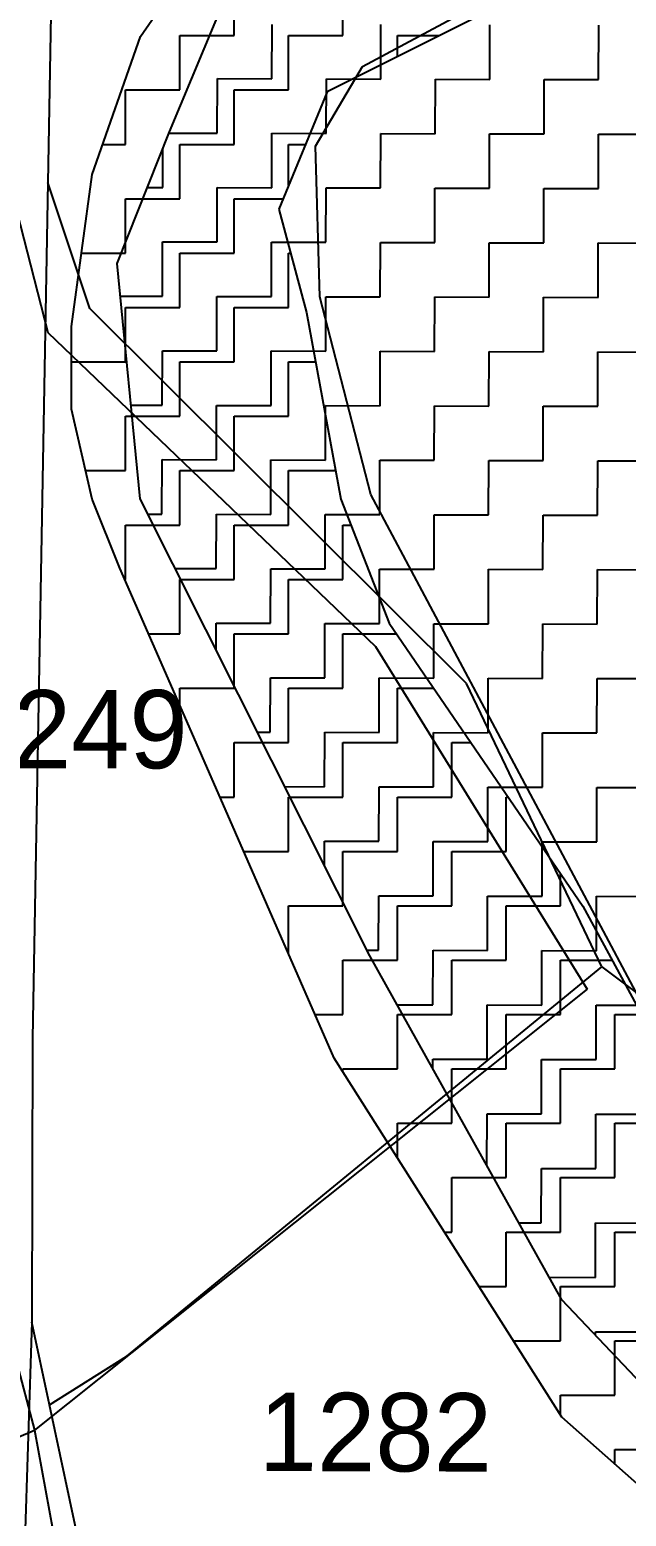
# Model space of a CAD drawing. Header units: metres. Extents: x 291362 to 296970, y 2012513 to 2016467.
# Drawn here: x 293827.8 to 293897.8, y 2013563 to 2013737.5 of the extents above; entities that cross this region are included whole.
import ezdxf
from ezdxf.enums import TextEntityAlignment as Align

# ---------------------------------------------------------------- set-up
doc = ezdxf.new("R2010")
doc.units = ezdxf.units.M
for name, color, linetype in [('OFF', 1, 'Continuous'), ('POLY_HATCH', 12, 'Continuous'), ('POLY_PARCEL', 6, 'Continuous'), ('TEXT_PARCEL', 7, 'Continuous')]:
    doc.layers.add(name, color=color, linetype=linetype)
doc.styles.add('TEXT_MAP', font='')
doc.styles.get('TEXT_MAP').set_extended_font_data('Kruti Dev 050')

msp = doc.modelspace()

# ---------------------------------------------------------------- linework, layer by layer
at = {"layer": 'OFF'}
for p, q in [((293830.51, 2013752.15), (293829.92, 2013719.52)), ((293829.92, 2013719.52), (293828.11, 2013619.12)), ((293828.11, 2013619.12), (293828.02, 2013585.78)), ((293828.02, 2013585.78), (293826.88, 2013549.63))]:
    msp.add_line(p, q, dxfattribs=at)
at = {"layer": 'POLY_HATCH'}
for p, q in [((293844.18, 2013725.49), (293856.41, 2013754.73)), ((293840.8, 2013736.66), (293849.72, 2013749.62)), ((293866.85, 2013733.16), (293881.24, 2013740.86)), ((293880.51, 2013739.09), (293862.68, 2013730.18)), ((293835.13, 2013720.46), (293840.8, 2013736.66)), ((293861.3, 2013723.79), (293866.85, 2013733.16)), ((293862.68, 2013730.18), (293857.01, 2013716.41)), ((293838.06, 2013710.04), (293844.18, 2013725.49)), ((293861.81, 2013706.12), (293861.3, 2013723.79)), ((293832.7, 2013702.64), (293835.13, 2013720.46)), ((293857.01, 2013716.41), (293860.25, 2013704.26)), ((293840.75, 2013682.42), (293838.06, 2013710.04)), ((293867.83, 2013682.91), (293861.81, 2013706.12)), ((293860.25, 2013704.26), (293864.3, 2013682.39)), ((293832.7, 2013692.92), (293832.7, 2013702.64)), ((293835.13, 2013682.39), (293832.7, 2013692.92)), ((293838.37, 2013674.29), (293835.13, 2013682.39)), ((293867.69, 2013628.78), (293840.75, 2013682.42)), ((293864.3, 2013682.39), (293869.98, 2013667.81)), ((293884.33, 2013651.94), (293867.83, 2013682.91)), ((293844.04, 2013661.33), (293838.37, 2013674.29)), ((293869.98, 2013667.81), (293892.67, 2013634.6)), ((293863.49, 2013616.78), (293844.04, 2013661.33)), ((293900.82, 2013620.97), (293884.33, 2013651.94)), ((293892.67, 2013634.6), (293903.21, 2013615.16)), ((293890.24, 2013588.41), (293867.69, 2013628.78)), ((293890.24, 2013574.66), (293863.49, 2013616.78)), ((293911.73, 2013565.71), (293890.24, 2013588.41)), ((293904.83, 2013561.7), (293890.24, 2013574.66))]:
    msp.add_line(p, q, dxfattribs=at)
at = {"layer": 'POLY_HATCH', "linetype": 'Continuous'}
for p, q in [((293851.78, 2013736.77), (293851.78, 2013743.15)), ((293864.54, 2013736.77), (293864.54, 2013743.15)), ((293856.21, 2013731.7), (293856.23, 2013738.09)), ((293868.99, 2013731.67), (293869, 2013738.06)), ((293881.76, 2013731.63), (293881.78, 2013738.02)), ((293894.54, 2013731.6), (293894.56, 2013737.99)), ((293845.4, 2013736.77), (293851.78, 2013736.77)), ((293845.4, 2013730.39), (293845.4, 2013736.77)), ((293858.16, 2013736.77), (293864.54, 2013736.77)), ((293858.16, 2013730.39), (293858.16, 2013736.77)), ((293870.93, 2013736.77), (293875.87, 2013736.77)), ((293870.93, 2013734.3), (293870.93, 2013736.77)), ((293849.8, 2013725.33), (293849.82, 2013731.72)), ((293849.82, 2013731.72), (293856.21, 2013731.7)), ((293862.58, 2013725.3), (293862.6, 2013731.68)), ((293862.6, 2013731.68), (293868.99, 2013731.67)), ((293875.36, 2013725.26), (293875.38, 2013731.65)), ((293875.38, 2013731.65), (293881.76, 2013731.63)), ((293888.14, 2013725.23), (293888.15, 2013731.62)), ((293888.15, 2013731.62), (293894.54, 2013731.6)), ((293839.02, 2013730.39), (293845.4, 2013730.39)), ((293839.02, 2013724.01), (293839.02, 2013730.39)), ((293851.78, 2013730.39), (293858.16, 2013730.39)), ((293851.78, 2013724.01), (293851.78, 2013730.39)), ((293836.37, 2013724.01), (293839.02, 2013724.01)), ((293844.12, 2013725.34), (293849.8, 2013725.33)), ((293845.4, 2013724.01), (293851.78, 2013724.01)), ((293845.4, 2013717.63), (293845.4, 2013724.01)), ((293856.18, 2013718.92), (293856.19, 2013725.31)), ((293856.19, 2013725.31), (293862.58, 2013725.3)), ((293858.16, 2013724.01), (293860.14, 2013724.01)), ((293858.16, 2013719.2), (293858.16, 2013724.01)), ((293868.95, 2013718.89), (293868.97, 2013725.28)), ((293868.97, 2013725.28), (293875.36, 2013725.26)), ((293881.73, 2013718.86), (293881.75, 2013725.25)), ((293881.75, 2013725.25), (293888.14, 2013725.23)), ((293894.51, 2013718.82), (293894.53, 2013725.21)), ((293894.53, 2013725.21), (293900.91, 2013725.2)), ((293843.4, 2013718.96), (293843.41, 2013723.55)), ((293841.59, 2013718.96), (293843.4, 2013718.96)), ((293849.77, 2013712.55), (293849.79, 2013718.94)), ((293849.79, 2013718.94), (293856.18, 2013718.92)), ((293862.55, 2013712.52), (293862.57, 2013718.91)), ((293862.57, 2013718.91), (293868.95, 2013718.89)), ((293875.33, 2013712.49), (293875.34, 2013718.87)), ((293875.34, 2013718.87), (293881.73, 2013718.86)), ((293888.1, 2013712.45), (293888.12, 2013718.84)), ((293888.12, 2013718.84), (293894.51, 2013718.82)), ((293839.02, 2013717.63), (293845.4, 2013717.63)), ((293839.02, 2013711.24), (293839.02, 2013717.63)), ((293851.78, 2013717.63), (293857.51, 2013717.63)), ((293851.78, 2013711.24), (293851.78, 2013717.63)), ((293843.37, 2013706.18), (293843.38, 2013712.57)), ((293843.38, 2013712.57), (293849.77, 2013712.55)), ((293856.14, 2013706.15), (293856.16, 2013712.53)), ((293856.16, 2013712.53), (293862.55, 2013712.52)), ((293868.92, 2013706.11), (293868.94, 2013712.5)), ((293868.94, 2013712.5), (293875.33, 2013712.49)), ((293881.7, 2013706.08), (293881.71, 2013712.47)), ((293881.71, 2013712.47), (293888.1, 2013712.45)), ((293894.48, 2013706.05), (293894.49, 2013712.44)), ((293894.49, 2013712.44), (293900.88, 2013712.42)), ((293833.87, 2013711.24), (293839.02, 2013711.24)), ((293845.4, 2013711.24), (293851.78, 2013711.24)), ((293845.4, 2013704.86), (293845.4, 2013711.24)), ((293858.16, 2013711.24), (293858.39, 2013711.24)), ((293858.16, 2013704.86), (293858.16, 2013711.24)), ((293838.44, 2013706.19), (293843.37, 2013706.18)), ((293839.02, 2013704.86), (293845.4, 2013704.86)), ((293839.02, 2013698.48), (293839.02, 2013704.86)), ((293849.74, 2013699.77), (293849.75, 2013706.16)), ((293849.75, 2013706.16), (293856.14, 2013706.15)), ((293851.78, 2013704.86), (293858.16, 2013704.86)), ((293851.78, 2013698.48), (293851.78, 2013704.86)), ((293862.52, 2013699.74), (293862.53, 2013706.13)), ((293862.53, 2013706.13), (293868.92, 2013706.11)), ((293875.29, 2013699.71), (293875.31, 2013706.1)), ((293875.31, 2013706.1), (293881.7, 2013706.08)), ((293888.07, 2013699.67), (293888.09, 2013706.06)), ((293888.09, 2013706.06), (293894.48, 2013706.05)), ((293843.33, 2013693.4), (293843.35, 2013699.79)), ((293843.35, 2013699.79), (293849.74, 2013699.77)), ((293856.11, 2013693.37), (293856.13, 2013699.76)), ((293856.13, 2013699.76), (293862.52, 2013699.74)), ((293868.89, 2013693.34), (293868.9, 2013699.72)), ((293868.9, 2013699.72), (293875.29, 2013699.71)), ((293881.67, 2013693.3), (293881.68, 2013699.69)), ((293881.68, 2013699.69), (293888.07, 2013699.67)), ((293894.44, 2013693.27), (293894.46, 2013699.66)), ((293894.46, 2013699.66), (293900.85, 2013699.64)), ((293832.7, 2013698.48), (293839.02, 2013698.48)), ((293845.4, 2013698.48), (293851.78, 2013698.48)), ((293845.4, 2013692.1), (293845.4, 2013698.48)), ((293858.16, 2013698.48), (293861.32, 2013698.48)), ((293858.16, 2013692.1), (293858.16, 2013698.48)), ((293839.68, 2013693.41), (293843.33, 2013693.4)), ((293849.7, 2013687), (293849.72, 2013693.38)), ((293849.72, 2013693.38), (293856.11, 2013693.37)), ((293862.48, 2013686.96), (293862.5, 2013693.35)), ((293862.5, 2013693.35), (293868.89, 2013693.34)), ((293875.26, 2013686.93), (293875.28, 2013693.32)), ((293875.28, 2013693.32), (293881.67, 2013693.3)), ((293888.04, 2013686.9), (293888.05, 2013693.29)), ((293888.05, 2013693.29), (293894.44, 2013693.27)), ((293839.02, 2013692.1), (293845.4, 2013692.1)), ((293839.02, 2013685.72), (293839.02, 2013692.1)), ((293851.78, 2013692.1), (293858.16, 2013692.1)), ((293851.78, 2013685.72), (293851.78, 2013692.1)), ((293834.36, 2013685.72), (293839.02, 2013685.72)), ((293843.3, 2013680.62), (293843.32, 2013687.01)), ((293843.32, 2013687.01), (293849.7, 2013687)), ((293845.4, 2013685.72), (293851.78, 2013685.72)), ((293845.4, 2013679.33), (293845.4, 2013685.72)), ((293856.08, 2013680.59), (293856.09, 2013686.98)), ((293856.09, 2013686.98), (293862.48, 2013686.96)), ((293858.16, 2013685.72), (293863.69, 2013685.72)), ((293858.16, 2013679.33), (293858.16, 2013685.72)), ((293868.85, 2013680.56), (293868.87, 2013686.95)), ((293868.87, 2013686.95), (293875.26, 2013686.93)), ((293881.63, 2013680.52), (293881.65, 2013686.91)), ((293881.65, 2013686.91), (293888.04, 2013686.9)), ((293894.41, 2013680.49), (293894.43, 2013686.88)), ((293894.43, 2013686.88), (293900.81, 2013686.86)), ((293841.65, 2013680.63), (293843.3, 2013680.62)), ((293849.67, 2013674.22), (293849.69, 2013680.61)), ((293849.69, 2013680.61), (293856.08, 2013680.59)), ((293862.45, 2013674.19), (293862.47, 2013680.57)), ((293862.47, 2013680.57), (293868.85, 2013680.56)), ((293875.23, 2013674.15), (293875.24, 2013680.54)), ((293875.24, 2013680.54), (293881.63, 2013680.52)), ((293888, 2013674.12), (293888.02, 2013680.51)), ((293888.02, 2013680.51), (293894.41, 2013680.49)), ((293839.02, 2013679.33), (293845.4, 2013679.33)), ((293839.02, 2013672.95), (293839.02, 2013679.33)), ((293851.78, 2013679.33), (293858.16, 2013679.33)), ((293851.78, 2013672.95), (293851.78, 2013679.33)), ((293864.54, 2013679.33), (293865.49, 2013679.33)), ((293864.54, 2013672.95), (293864.54, 2013679.33)), ((293844.87, 2013674.23), (293849.67, 2013674.22)), ((293856.04, 2013667.81), (293856.06, 2013674.2)), ((293856.06, 2013674.2), (293862.45, 2013674.19)), ((293868.82, 2013667.78), (293868.84, 2013674.17)), ((293868.84, 2013674.17), (293875.23, 2013674.15)), ((293881.6, 2013667.75), (293881.62, 2013674.14)), ((293881.62, 2013674.14), (293888, 2013674.12)), ((293894.38, 2013667.71), (293894.39, 2013674.1)), ((293894.39, 2013674.1), (293900.78, 2013674.09)), ((293838.95, 2013672.95), (293839.02, 2013672.95)), ((293845.4, 2013672.95), (293851.78, 2013672.95)), ((293845.4, 2013666.57), (293845.4, 2013672.95)), ((293858.16, 2013672.95), (293864.54, 2013672.95)), ((293858.16, 2013666.57), (293858.16, 2013672.95)), ((293841.75, 2013666.57), (293845.4, 2013666.57)), ((293849.65, 2013667.83), (293856.04, 2013667.81)), ((293849.65, 2013664.71), (293849.65, 2013667.83)), ((293851.78, 2013666.57), (293858.16, 2013666.57)), ((293851.78, 2013660.19), (293851.78, 2013666.57)), ((293862.42, 2013661.41), (293862.43, 2013667.8)), ((293862.43, 2013667.8), (293868.82, 2013667.78)), ((293864.54, 2013666.57), (293870.82, 2013666.57)), ((293864.54, 2013660.19), (293864.54, 2013666.57)), ((293875.19, 2013661.37), (293875.21, 2013667.76)), ((293875.21, 2013667.76), (293881.6, 2013667.75)), ((293887.97, 2013661.34), (293887.99, 2013667.73)), ((293887.99, 2013667.73), (293894.38, 2013667.71)), ((293856.01, 2013655.04), (293856.03, 2013661.42)), ((293856.03, 2013661.42), (293862.42, 2013661.41)), ((293868.79, 2013655), (293868.8, 2013661.39)), ((293868.8, 2013661.39), (293875.19, 2013661.37)), ((293881.57, 2013654.97), (293881.58, 2013661.36)), ((293881.58, 2013661.36), (293887.97, 2013661.34)), ((293894.34, 2013654.94), (293894.36, 2013661.32)), ((293894.36, 2013661.32), (293900.75, 2013661.31)), ((293845.4, 2013660.19), (293851.78, 2013660.19)), ((293845.4, 2013658.22), (293845.4, 2013660.19)), ((293858.16, 2013660.19), (293864.54, 2013660.19)), ((293858.16, 2013653.81), (293858.16, 2013660.19)), ((293870.93, 2013660.19), (293875.19, 2013660.19)), ((293870.93, 2013653.81), (293870.93, 2013660.19)), ((293854.5, 2013655.04), (293856.01, 2013655.04)), ((293862.38, 2013648.63), (293862.4, 2013655.02)), ((293862.4, 2013655.02), (293868.79, 2013655)), ((293875.16, 2013648.6), (293875.18, 2013654.99)), ((293875.18, 2013654.99), (293881.57, 2013654.97)), ((293887.94, 2013648.56), (293887.95, 2013654.95)), ((293887.95, 2013654.95), (293894.34, 2013654.94)), ((293851.78, 2013653.81), (293858.16, 2013653.81)), ((293851.78, 2013647.42), (293851.78, 2013653.81)), ((293864.54, 2013653.81), (293870.93, 2013653.81)), ((293864.54, 2013647.42), (293864.54, 2013653.81)), ((293877.31, 2013653.81), (293879.55, 2013653.81)), ((293877.31, 2013647.42), (293877.31, 2013653.81)), ((293850.11, 2013647.42), (293851.78, 2013647.42)), ((293857.72, 2013648.64), (293862.38, 2013648.63)), ((293858.16, 2013647.42), (293864.54, 2013647.42)), ((293858.16, 2013641.04), (293858.16, 2013647.42)), ((293868.75, 2013642.22), (293868.77, 2013648.61)), ((293868.77, 2013648.61), (293875.16, 2013648.6)), ((293870.93, 2013647.42), (293877.31, 2013647.42)), ((293870.93, 2013641.04), (293870.93, 2013647.42)), ((293881.53, 2013642.19), (293881.55, 2013648.58)), ((293881.55, 2013648.58), (293887.94, 2013648.56)), ((293883.69, 2013647.42), (293883.91, 2013647.42)), ((293883.69, 2013641.04), (293883.69, 2013647.42)), ((293894.31, 2013642.16), (293894.33, 2013648.55)), ((293894.33, 2013648.55), (293900.72, 2013648.53)), ((293862.36, 2013639.4), (293862.37, 2013642.24)), ((293862.37, 2013642.24), (293868.75, 2013642.22)), ((293875.13, 2013635.82), (293875.14, 2013642.21)), ((293875.14, 2013642.21), (293881.53, 2013642.19)), ((293887.9, 2013635.79), (293887.92, 2013642.17)), ((293887.92, 2013642.17), (293894.31, 2013642.16)), ((293852.9, 2013641.04), (293858.16, 2013641.04)), ((293864.54, 2013641.04), (293870.93, 2013641.04)), ((293864.54, 2013634.66), (293864.54, 2013641.04)), ((293877.31, 2013641.04), (293883.69, 2013641.04)), ((293877.31, 2013634.66), (293877.31, 2013641.04)), ((293890.07, 2013634.66), (293890.07, 2013638.4)), ((293868.72, 2013629.45), (293868.74, 2013635.84)), ((293868.74, 2013635.84), (293875.13, 2013635.82)), ((293881.5, 2013629.41), (293881.52, 2013635.8)), ((293881.52, 2013635.8), (293887.9, 2013635.79)), ((293894.28, 2013629.38), (293894.29, 2013635.77)), ((293894.29, 2013635.77), (293900.68, 2013635.75)), ((293858.16, 2013634.66), (293864.54, 2013634.66)), ((293858.16, 2013628.99), (293858.16, 2013634.66)), ((293870.93, 2013634.66), (293877.31, 2013634.66)), ((293870.93, 2013628.28), (293870.93, 2013634.66)), ((293883.69, 2013634.66), (293890.07, 2013634.66)), ((293883.69, 2013628.28), (293883.69, 2013634.66)), ((293864.54, 2013628.28), (293870.93, 2013628.28)), ((293864.54, 2013621.9), (293864.54, 2013628.28)), ((293867.35, 2013629.45), (293868.72, 2013629.45)), ((293875.09, 2013623.04), (293875.11, 2013629.43)), ((293875.11, 2013629.43), (293881.5, 2013629.41)), ((293877.31, 2013628.28), (293883.69, 2013628.28)), ((293877.31, 2013621.9), (293877.31, 2013628.28)), ((293887.87, 2013623.01), (293887.89, 2013629.4)), ((293887.89, 2013629.4), (293894.28, 2013629.38)), ((293890.07, 2013628.28), (293896.1, 2013628.28)), ((293890.07, 2013621.9), (293890.07, 2013628.28)), ((293870.89, 2013623.05), (293875.09, 2013623.04)), ((293881.47, 2013616.64), (293881.48, 2013623.02)), ((293881.48, 2013623.02), (293887.87, 2013623.01)), ((293894.24, 2013616.6), (293894.26, 2013622.99)), ((293894.26, 2013622.99), (293900.65, 2013622.98)), ((293861.26, 2013621.9), (293864.54, 2013621.9)), ((293870.93, 2013621.9), (293877.31, 2013621.9)), ((293870.93, 2013615.52), (293870.93, 2013621.9)), ((293883.69, 2013621.9), (293890.07, 2013621.9)), ((293883.69, 2013615.52), (293883.69, 2013621.9)), ((293896.45, 2013621.9), (293899.56, 2013621.9)), ((293896.45, 2013615.52), (293896.45, 2013621.9)), ((293875.07, 2013615.56), (293875.08, 2013616.65)), ((293875.08, 2013616.65), (293881.47, 2013616.64)), ((293887.84, 2013610.23), (293887.85, 2013616.62)), ((293887.85, 2013616.62), (293894.24, 2013616.6)), ((293864.54, 2013615.52), (293870.93, 2013615.52)), ((293864.54, 2013615.13), (293864.54, 2013615.52)), ((293877.31, 2013615.52), (293883.69, 2013615.52)), ((293877.31, 2013609.13), (293877.31, 2013615.52)), ((293890.07, 2013615.52), (293896.45, 2013615.52)), ((293890.07, 2013609.13), (293890.07, 2013615.52)), ((293870.93, 2013609.13), (293877.31, 2013609.13)), ((293870.93, 2013605.07), (293870.93, 2013609.13)), ((293881.43, 2013604.18), (293881.45, 2013610.25)), ((293881.45, 2013610.25), (293887.84, 2013610.23)), ((293883.69, 2013609.13), (293890.07, 2013609.13)), ((293883.69, 2013602.75), (293883.69, 2013609.13)), ((293894.21, 2013603.83), (293894.23, 2013610.21)), ((293894.23, 2013610.21), (293900.62, 2013610.2)), ((293896.45, 2013609.13), (293902.84, 2013609.13)), ((293896.45, 2013602.75), (293896.45, 2013609.13)), ((293887.8, 2013597.45), (293887.82, 2013603.84)), ((293887.82, 2013603.84), (293894.21, 2013603.83)), ((293877.31, 2013602.75), (293883.69, 2013602.75)), ((293877.31, 2013596.37), (293877.31, 2013602.75)), ((293890.07, 2013602.75), (293896.45, 2013602.75)), ((293890.07, 2013596.37), (293890.07, 2013602.75)), ((293885.18, 2013597.46), (293887.8, 2013597.45)), ((293894.18, 2013591.05), (293894.19, 2013597.44)), ((293894.19, 2013597.44), (293900.58, 2013597.42)), ((293876.45, 2013596.37), (293877.31, 2013596.37)), ((293883.69, 2013596.37), (293890.07, 2013596.37)), ((293883.69, 2013589.99), (293883.69, 2013596.37)), ((293896.45, 2013596.37), (293902.84, 2013596.37)), ((293896.45, 2013589.99), (293896.45, 2013596.37)), ((293880.51, 2013589.99), (293883.69, 2013589.99)), ((293888.76, 2013591.06), (293894.18, 2013591.05)), ((293890.07, 2013589.99), (293896.45, 2013589.99)), ((293890.07, 2013583.61), (293890.07, 2013589.99)), ((293894.16, 2013584.66), (293900.55, 2013584.64)), ((293894.16, 2013584.27), (293894.16, 2013584.66)), ((293884.56, 2013583.61), (293890.07, 2013583.61)), ((293896.45, 2013583.61), (293902.84, 2013583.61)), ((293896.45, 2013577.22), (293896.45, 2013583.61)), ((293890.07, 2013577.22), (293896.45, 2013577.22)), ((293890.07, 2013574.92), (293890.07, 2013577.22)), ((293896.45, 2013570.84), (293902.84, 2013570.84)), ((293896.45, 2013569.14), (293896.45, 2013570.84))]:
    msp.add_line(p, q, dxfattribs=at)
at = {"layer": 'POLY_PARCEL'}
for p, q in [((293820.99, 2013736.63), (293829.93, 2013701.91)), ((293834.84, 2013704.75), (293829.92, 2013719.52)), ((293879.03, 2013660.74), (293834.84, 2013704.75)), ((293829.93, 2013701.91), (293868.35, 2013665.1)), ((293868.35, 2013665.1), (293893.21, 2013624.88)), ((293894.9, 2013627.48), (293879.03, 2013660.74)), ((293839.2, 2013581.79), (293894.9, 2013627.48)), ((293894.9, 2013627.48), (293918.54, 2013609.75)), ((293893.21, 2013624.88), (293828.34, 2013573.11)), ((293822, 2013596.9), (293828.34, 2013573.11)), ((293830.1, 2013576.09), (293828.02, 2013585.78)), ((293830.1, 2013576.09), (293839.2, 2013581.79)), ((293834.47, 2013555.77), (293830.1, 2013576.09)), ((293782.03, 2013553.64), (293828.34, 2013573.11)), ((293828.34, 2013573.11), (293832.17, 2013552.33))]:
    msp.add_line(p, q, dxfattribs=at)

# ---------------------------------------------------------------- texts
at = {"layer": 'TEXT_PARCEL', "style": 'TEXT_MAP'}
msp.add_text('1249', height=9.19, dxfattribs=at).set_placement((293832.65, 2013655.38), align=Align.MIDDLE)
msp.add_text('1282', height=9.2, rotation=359.8511, dxfattribs=at).set_placement((293868.33, 2013568.29), align=Align.CENTER)

doc.saveas('drawing.dxf')
